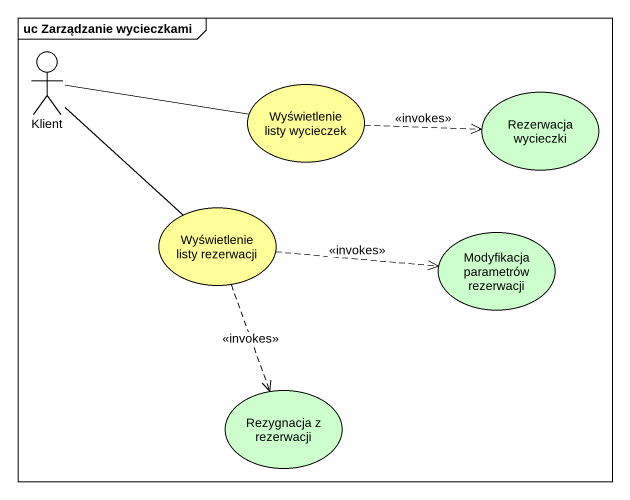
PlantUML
@startuml
mainframe uc Zarządzanie wycieczkami
actor Klient
usecase "Wyświetlenie listy wycieczek" as Wyświetlenie_listy_wycieczek #FFFE99
usecase "Rezerwacja wycieczki" as Rezerwacja_wycieczki #CCFFCC
usecase "Wyświetlenie listy rezerwacji" as Wyświetlenie_listy #FFFE99
usecase "Modyfikacja parametrów rezerwacji" as Modyfikacja_parametrów #CCFFCC
usecase "Rezygnacja z rezerwacji" as Rezygnacja_z_rezerwacji #CCFFCC
Klient -right- Wyświetlenie_listy_wycieczek
Klient -- Wyświetlenie_listy
Wyświetlenie_listy_wycieczek .right.> Rezerwacja_wycieczki : <<invokes>>
Wyświetlenie_listy .right.> Modyfikacja_parametrów : <<invokes>>
Wyświetlenie_listy ..> Rezygnacja_z_rezerwacji : <<invokes>>
@enduml
